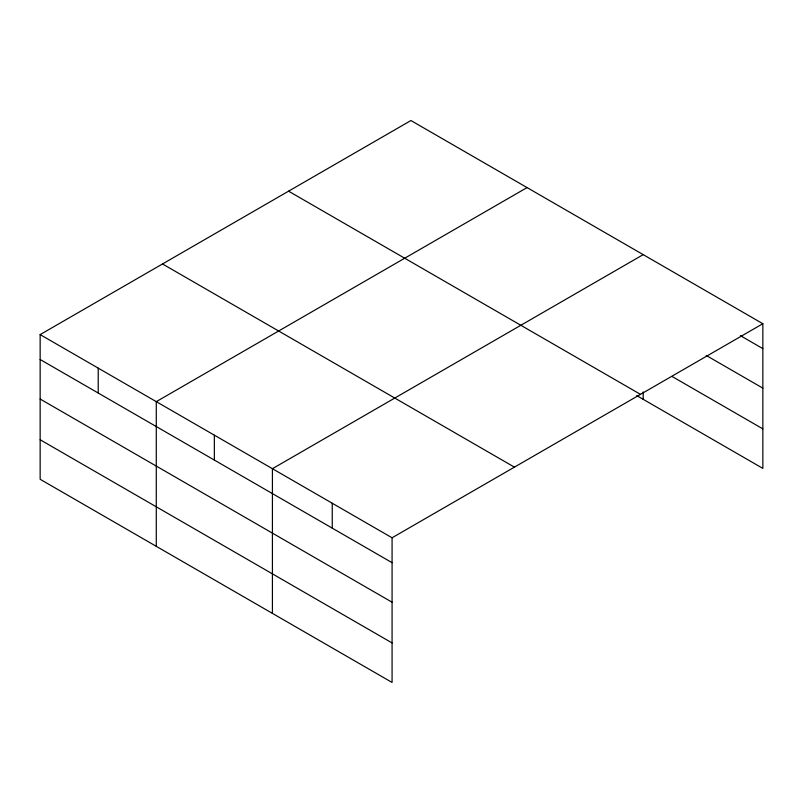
<?xml version="1.0" encoding="UTF-8"?>
<svg xmlns="http://www.w3.org/2000/svg" width="803" height="803" viewBox="0 0 803 803"><rect width="100%" height="100%" fill="white"/><g stroke="black" fill="none" stroke-linecap="round" stroke-linejoin="round"><path stroke-width="1.2" d="M40.15 334.6L392.075 537.779L392.075 682.46L40.15 479.281L40.15 334.6L410.925 120.54L762.85 323.719L762.85 468.4L636.739 395.588M527.059 187.591L156.284 401.651L156.284 546.331M643.193 254.641L272.418 468.701L272.418 613.382M392.075 537.779L762.85 323.719M740.416 335.664L762.85 348.622M706.228 355.458L762.85 388.15M672.041 376.446L762.85 428.872M288.568 191.174L640.493 394.363M162.507 263.956L514.432 467.145M40.15 359.503L392.075 562.682M40.15 399.031L392.075 602.21M40.15 439.753L392.075 642.932M643.193 391.904L643.193 399.312M332.251 503.24L332.251 528.143M214.351 435.176L214.351 460.079M98.217 368.125L98.217 393.028"/></g></svg>
